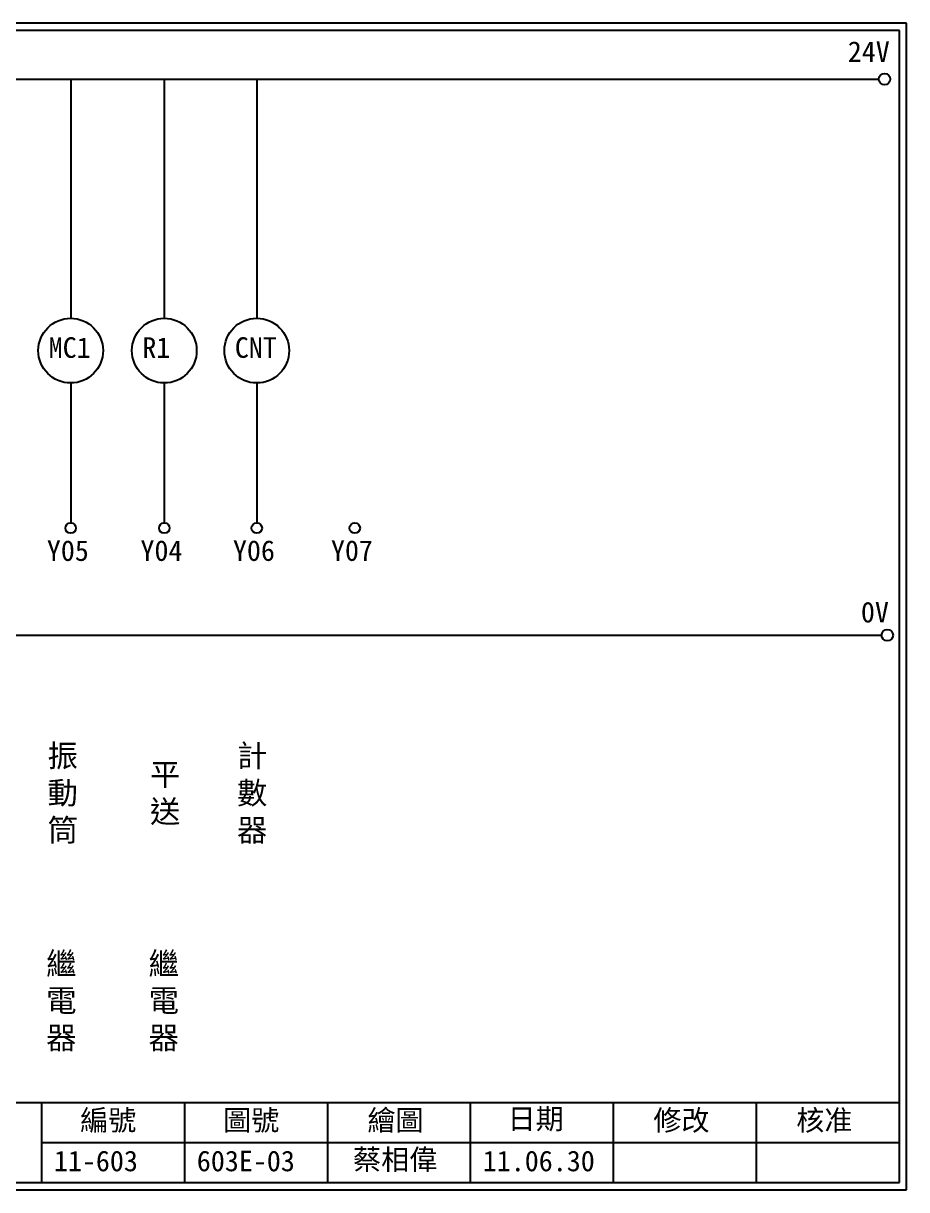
# Model space of a CAD drawing. Extents: x 926 to 1213, y 3 to 207.
# Drawn here: x 1058.3 to 1212.7, y 3 to 207 of the extents above; entities that cross this region are included whole.
import ezdxf

# ---------------------------------------------------------------- set-up
doc = ezdxf.new("R2010")
doc.units = 0
doc.layers.get('0').update_dxf_attribs({"linetype": 'CONTINUOUS'})
doc.layers.add('圖框層', color=7, linetype='CONTINUOUS')
doc.layers.add('標尺寸層', color=3, linetype='CONTINUOUS')
doc.styles.add('CNS', font='romanc.shx', dxfattribs={"bigfont": 'chineset.shx'})
doc.styles.add('STSL', font='KAIU.TTF')

msp = doc.modelspace()

# ---------------------------------------------------------------- linework, layer by layer
for centre in [(1208.88, 197.22), (1209.36, 99.96)]:
    msp.add_circle(centre, 1)
at = {"layer": '圖框層', "color": 7}
for p, q in [((1212.74, 206.97), (925.74, 206.97)), ((1212.74, 3), (1212.74, 206.97)), ((1211.49, 205.72), (926.99, 205.72)), ((1211.49, 4.25), (1211.49, 205.72)), ((926.99, 18.25), (1211.49, 18.25)), ((1061.49, 4.25), (1061.49, 18.25)), ((1086.49, 4.25), (1086.49, 18.25)), ((1111.49, 4.25), (1111.49, 18.25)), ((1136.49, 4.25), (1136.49, 18.25)), ((1161.49, 4.25), (1161.49, 18.25)), ((1186.49, 4.25), (1186.49, 18.25)), ((1061.49, 11.25), (1211.49, 11.25)), ((926.99, 4.25), (1211.49, 4.25)), ((925.74, 3), (1212.74, 3))]:
    msp.add_line(p, q, dxfattribs=at)
at = {"layer": '標尺寸層', "color": 7}
for p, q in [((930.28, 197.22), (1207.88, 197.22)), ((1066.55, 197.22), (1066.55, 155.39)), ((1082.92, 197.22), (1082.92, 155.39)), ((1099.09, 197.22), (1099.09, 155.39)), ((1066.55, 144.07), (1066.55, 119.62)), ((1082.92, 144.07), (1082.92, 119.62)), ((1099.09, 144.07), (1099.09, 119.62)), ((930.49, 99.96), (1208.36, 99.96))]:
    msp.add_line(p, q, dxfattribs=at)
for centre, radius in [((1066.55, 149.73), 5.66), ((1082.92, 149.73), 5.66), ((1099.09, 149.73), 5.66), ((1066.55, 118.7), 0.92), ((1082.92, 118.7), 0.92), ((1099.09, 118.7), 0.92), ((1116.23, 118.7), 0.92)]:
    msp.add_circle(centre, radius, dxfattribs=at)

# ---------------------------------------------------------------- texts
at = {"layer": '圖框層', "color": 4, "style": 'STSL'}
for s, p in [('24V', (1202.44, 200.22)), ('MC1', (1062.7, 148.47)), ('R1', (1079.07, 148.47)), ('CNT', (1095.25, 148.47)), ('Y05', (1062.38, 112.96)), ('Y04', (1078.75, 112.96)), ('Y06', (1094.92, 112.96)), ('Y07', (1112.06, 112.96)), ('0V', (1204.74, 102.2)), ('編號', (1068.21, 13.34)), ('圖號', (1093.21, 13.34)), ('繪圖', (1118.44, 13.34)), ('日期', (1142.96, 13.59)), ('修改', (1168.44, 13.34)), ('核准', (1193.44, 13.34)), ('蔡相偉', (1115.93, 6.47)), ('11-603', (1063.61, 6.22)), ('603E-03', (1088.61, 6.22)), ('11.06.30', (1138.61, 6.22))]:
    msp.add_text(s, height=3.6, dxfattribs=at).set_placement(p)
at = {"layer": '標尺寸層', "color": 7, "char_height": 3.9, "attachment_point": 5, "style": 'CNS'}
for s, insert, width in [('{\\fDFKai-SB|b0|i0|c136|p65;振動筒}', (1065.16, 72.17), 2.8481), ('{\\fDFKai-SB|b0|i0|c136|p65;計數器}', (1098.28, 72.17), 2.8481), ('{\\fDFKai-SB|b0|i0|c136|p65;平送}', (1083.07, 72.17), 2.8481), ('{\\fDFKai-SB|b0|i0|c136|p65;繼電器}', (1064.92, 35.84), 8.6627), ('{\\fDFKai-SB|b0|i0|c136|p65;繼電器}', (1082.83, 35.84), 8.6627)]:
    msp.add_mtext(s, dxfattribs=dict(at, insert=insert, width=width))

doc.saveas('drawing.dxf')
